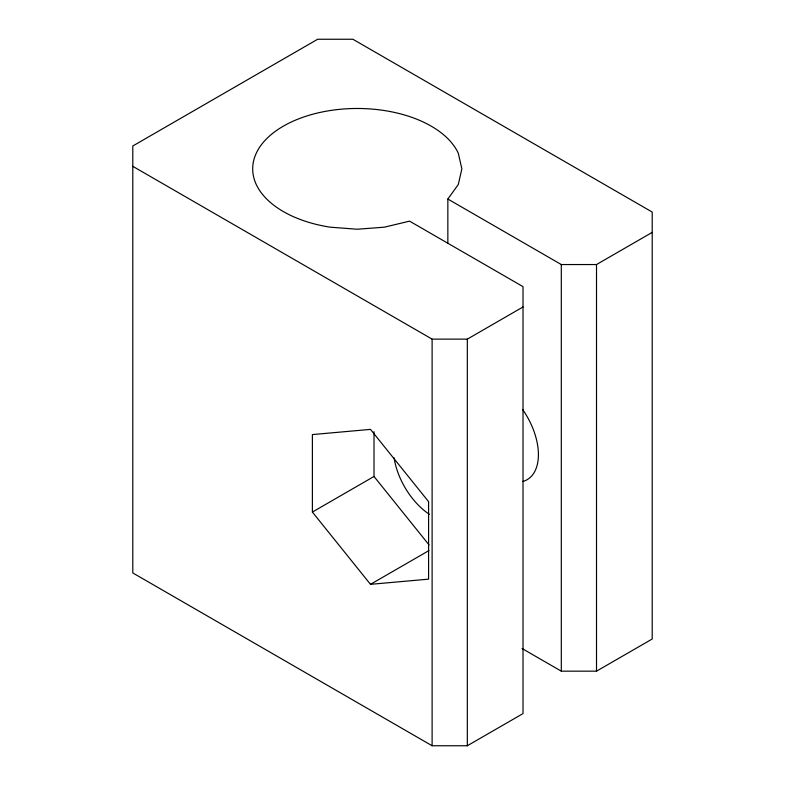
<?xml version="1.0" encoding="UTF-8"?>
<svg xmlns="http://www.w3.org/2000/svg" width="785" height="785" viewBox="0 0 785 785"><rect width="100%" height="100%" fill="white"/><g stroke="black" fill="none" stroke-linecap="round" stroke-linejoin="round"><path stroke-width="1.18" d="M447.852 243.144L447.852 199.047L458.303 184.485L461.865 168.863L458.303 153.232A104.582 60.376 0 0 0 283.336 126.159A104.582 60.376 0 0 0 330.22 227.179L357.283 229.24L384.356 227.179L409.574 221.144L523.016 286.643L523.016 713.594L467.33 745.75L432.113 745.75L132.793 572.942L132.793 145.99L317.67 39.25L352.887 39.25L652.207 212.058L652.207 639.01L596.512 671.165L561.304 671.165L522.074 648.518M132.793 166.322L432.113 339.13L467.33 339.13L523.016 306.974M447.852 199.047L561.304 264.545L596.512 264.545L652.207 232.389M312.391 512.056L312.391 434.576L370.491 429.385L428.59 501.674L428.59 579.144L370.491 584.334L312.391 512.056L374.013 476.475L374.013 431.681M370.491 584.334L428.983 550.56M374.013 476.475L429.061 544.947M596.512 264.545L596.512 671.165M561.304 264.545L561.304 671.165M467.33 339.13L467.33 745.75M432.113 339.13L432.113 745.75M522.574 409.427A54.783 31.626 60 0 1 522.673 481.548M429.366 514.312A54.783 31.626 60 0 1 394.08 457.802"/></g></svg>
